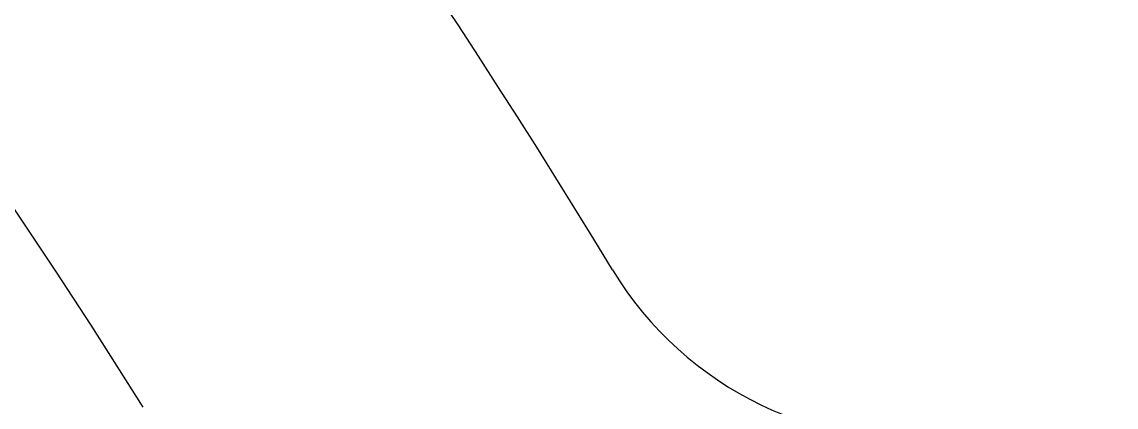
# Model space of a CAD drawing. Extents: x 671027 to 671614, y 802418 to 802669.
# Drawn here: x 671420.43 to 671429.71, y 802534.19 to 802537.45 of the extents above; entities that cross this region are included whole.
import ezdxf

# ---------------------------------------------------------------- set-up
doc = ezdxf.new("R2010")
doc.units = 0
for name, color, linetype in [('drip line', 7, 'Continuous'), ('Pipe-Lateral-10 Bars-50mm', 7, 'Continuous'), ('shrubs-Gc', 7, 'Continuous')]:
    doc.layers.add(name, color=color, linetype=linetype)
doc.styles.get("Standard").update_dxf_attribs({"font": 'arial.ttf'})
doc.linetypes.add('50mm', pattern='A,0.5,-0.2,["50mm",Standard,S=0.1,R=0,X=-0.1,Y=-0.05],-0.5', length=1.2)
pattern_1 = [(90, (0, 0), (-0.5000000000000001, 0), [])]

msp = doc.modelspace()

# ---------------------------------------------------------------- hatches: boundary and pattern name
at = {"layer": 'drip line', "true_color": 0xfecc66, "transparency": 33554585}
h = msp.add_hatch(dxfattribs=at)
h.set_pattern_fill('ANSI31', color=31, scale=4, angle=45)
h.set_pattern_definition(pattern_1)
h.paths.add_polyline_path([(671376.3229134491, 802482.9207684208, -0.06840859253725587), (671431.4977894354, 802491.4749559349, -0.01121030429843658), (671431.1285960067, 802488.4677008206, 0.07453113725576056), (671372.0840579804, 802478.4490603469, -0.1372191302174559), (671410.2990935898, 802547.6679814992, -0.01110006154431807), (671412.4491387358, 802545.5757162235, 0.1278219888285606)])
h = msp.add_hatch(dxfattribs=at)
h.set_pattern_fill('ANSI31', color=31, scale=4, angle=45)
h.set_pattern_definition(pattern_1)
h.paths.add_polyline_path([(671380.7476937103, 802487.2985922542, -0.06212117788488952), (671431.7309037868, 802494.4792172391, -0.01114908806871269), (671431.4977894354, 802491.4749559349, 0.068408592537256), (671376.3229134491, 802482.9207684208, -0.1278219888285606), (671412.4491387358, 802545.5757162235, -0.01110848142565085), (671414.5057240033, 802543.3883933958, 0.1178817737560205)])
h = msp.add_hatch(dxfattribs=at)
h.set_pattern_fill('ANSI31', color=31, scale=4, angle=45)
h.set_pattern_definition(pattern_1)
h.paths.add_polyline_path([(671414.5057240033, 802543.3883933958, -0.01114025875800316), (671416.468577111, 802541.1052455978, 0.1073505691451949), (671385.366460635, 802491.5784650609, -0.05566542318292119), (671431.829753422, 802497.4811087137, -0.01111291789382018), (671431.7309037868, 802494.4792172391, 0.06212117788488938), (671380.7476937103, 802487.2985922542, -0.1178817737560205)])
at = {"layer": 'shrubs-Gc'}
h = msp.add_hatch(dxfattribs=at)
h.set_pattern_fill('AR-SAND', color=219, scale=0.01125)
h.set_pattern_definition([(37.50000000000001, (0, 0), (-0.01800035207982051, 0.5505898919955101), [0, -0.43434, 0, -0.485775, 0, -0.4643437499999999]), (7.499999999999999, (0, 0), (0.505713693530253, 0.8064282381393985), [0, -0.234315, 0, -0.3914775, 0, -0.15001875]), (327.5, (-0.3514725000131875, 0), (0.8898664165216401, 0.001616832763363982), [0, -0.142875, 0, -0.51435, 0, -0.6715125]), (317.5, (-0.3514725000131875, 0), (0.8590010090313343, 0.2507954886643683), [0, -0.07143749999999999, 0, -0.337185, 0, -0.3857625])])
h.paths.add_polyline_path([(671376.3229134491, 802482.9207684208, -0.06840859253725587), (671431.4977894354, 802491.4749559349, -0.01121030429843658), (671431.1285960067, 802488.4677008206, 0.07453113725576056), (671372.0840579804, 802478.4490603469, -0.1372191302174559), (671410.2990935898, 802547.6679814992, -0.01110006154431807), (671412.4491387358, 802545.5757162235, 0.1278219888285606)])
h = msp.add_hatch(dxfattribs=at)
h.set_pattern_fill('ANSI37', color=74, scale=0.2)
h.set_pattern_definition([(45, (0, 0), (-0.4490128060534576, 0.4490128060534577), []), (135, (0, 0), (-0.4490128060534577, -0.4490128060534576), [])])
h.paths.add_polyline_path([(671380.7476937103, 802487.2985922542, -0.06212117788488952), (671431.7309037868, 802494.4792172391, -0.01114908806871269), (671431.4977894354, 802491.4749559349, 0.068408592537256), (671376.3229134491, 802482.9207684208, -0.1278219888285606), (671412.4491387358, 802545.5757162235, -0.01110848142565085), (671414.5057240033, 802543.3883933958, 0.1178817737560205)])
at = {"layer": 'shrubs-Gc', "linetype": 'ByBlock'}
h = msp.add_hatch(dxfattribs=at)
h.set_pattern_fill('DOLMIT', color=240, scale=0.1)
h.set_pattern_definition([(0, (0, 0), (0, 0.635), []), (45, (0, 0), (-1.269999134350098, 1.269999134350099), [0.8980256121069154, -1.796051224213831])])
h.paths.add_polyline_path([(671414.5057240033, 802543.3883933958, -0.01114025875800316), (671416.468577111, 802541.1052455978, 0.1073505691451949), (671385.366460635, 802491.5784650609, -0.05566542318292119), (671431.829753422, 802497.4811087137, -0.01111291789382018), (671431.7309037868, 802494.4792172391, 0.06212117788488938), (671380.7476937103, 802487.2985922542, -0.1178817737560205)])

# ---------------------------------------------------------------- linework, layer by layer
at = {"color": 0}
for centre, radius, start, end in [((671364.2570917075, 802498.2036435333), 71.57652453130815, 31.26197174677139, 46.92012082353534), ((671364.2570917075, 802498.2036435333), 67.57652453130815, 32.17160139445235, 47.05223601632044), ((671428.0053626271, 802536.9052709659), 3, 211.2619717467714, 277.1230912068724)]:
    msp.add_arc(centre, radius, start, end, dxfattribs=at)
at = {"layer": 'Pipe-Lateral-10 Bars-50mm', "color": 4, "linetype": '50mm', "const_width": 0.05}
msp.add_lwpolyline([(671442.9755591931, 802529.7149213701, 0.2046096033300901), (671439.777447784, 802532.8080046106, -0.05127895433367683), (671432.5771453667, 802536.4431268953, 0.04993023703179033), (671425.4617401216, 802540.0594448166), (671420.6428764609, 802545.1933298011), (671421.7058827467, 802546.0692261531)], format="xyb", dxfattribs=at)

doc.saveas('drawing.dxf')
